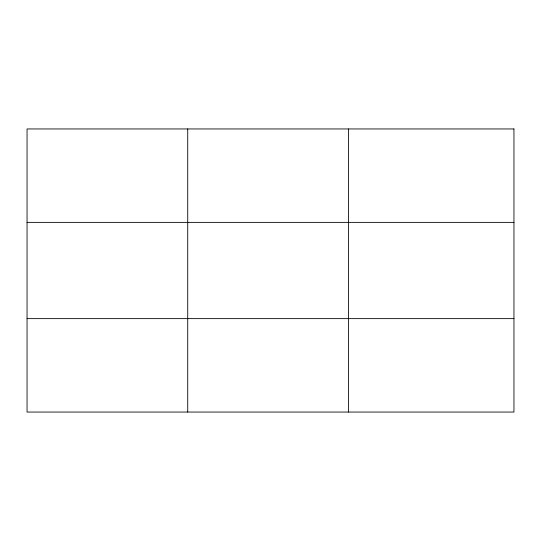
<?xml version="1.0" encoding="UTF-8"?>
<svg xmlns="http://www.w3.org/2000/svg" width="541" height="541" viewBox="0 0 541 541"><rect width="100%" height="100%" fill="white"/><g stroke="black" fill="none" stroke-linecap="round" stroke-linejoin="round"><path stroke-width="0.81" d="M187.727 128.947L187.727 412.053M348.404 128.947L348.404 412.053M27.05 222.371L513.95 222.371M27.05 318.629L513.95 318.629M513.95 128.947L513.95 412.053L27.05 412.053L27.05 128.947L513.95 128.947"/></g></svg>
